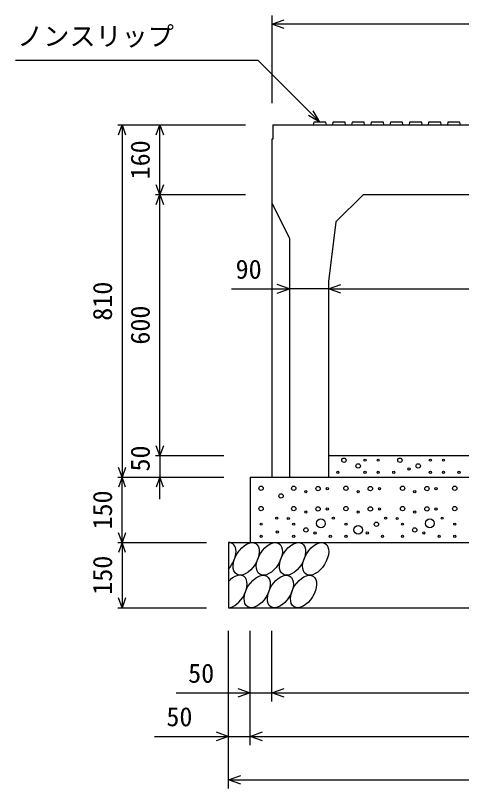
# Model space of a CAD drawing. Units: millimetres, scale not verified. Extents: x -16800 to 16800, y -5940 to 5940.
# Drawn here: x 1281 to 2306, y 1764 to 3541 of the extents above; entities that cross this region are included whole.
import ezdxf
from ezdxf.enums import TextEntityAlignment as Align

# ---------------------------------------------------------------- set-up
doc = ezdxf.new("R2010")
doc.units = ezdxf.units.MM
doc.header["$LTSCALE"] = 20
for name, color, linetype, lineweight in [('0-0_DIM', 7, 'Continuous', 25), ('0-2_HATCH', 6, 'Continuous', 25), ('0-5_OUTLINE', 3, 'Continuous', 25)]:
    doc.layers.add(name, color=color, linetype=linetype, lineweight=lineweight)
doc.styles.add('ＭＳ ゴシック', font='')
doc.styles.get('ＭＳ ゴシック').set_extended_font_data('MS Gothic')

msp = doc.modelspace()

# ---------------------------------------------------------------- linework, layer by layer
at = {"layer": '0-0_DIM'}
for p, q in [((1870, 3541.4), (1870, 3339.66)), ((2930, 3521.4), (1870, 3521.4)), ((1280.9, 3438.37), (1837.79, 3438.37)), ((1980, 3296.16), (1837.79, 3438.37)), ((1980, 3296.16), (1954.02, 3311.16)), ((1980, 3296.16), (1965, 3322.14)), ((1515.8, 3289.66), (1809.13, 3289.66)), ((1525.8, 3289.66), (1525.8, 2479.66)), ((1612.46, 3129.66), (1612.46, 3289.66)), ((1602.46, 3129.66), (1809.13, 3129.66)), ((1612.46, 2529.66), (1612.46, 3129.66)), ((1777.17, 2912.91), (1910, 2912.91)), ((2000, 2912.91), (1910, 2912.91)), ((2000, 2912.91), (2800, 2912.91)), ((1602.46, 2529.66), (1759.13, 2529.66)), ((1612.46, 2529.66), (1612.46, 2479.66)), ((1515.8, 2479.66), (1759.13, 2479.66)), ((1525.8, 2329.66), (1525.8, 2479.66)), ((1612.46, 2429.66), (1612.46, 2479.66)), ((1515.8, 2329.66), (1720, 2329.66)), ((1525.8, 2329.66), (1525.8, 2179.66)), ((1515.8, 2179.66), (1720, 2179.66)), ((1770, 1764.15), (1770, 2126.49)), ((1820, 1864.15), (1820, 2126.49)), ((1870, 1964.15), (1870, 2126.49)), ((1650, 1984.15), (1870, 1984.15)), ((1870, 1984.15), (2930, 1984.15)), ((1600, 1884.15), (1820, 1884.15)), ((1820, 1884.15), (2980, 1884.15)), ((1770, 1784.15), (3030, 1784.15))]:
    msp.add_line(p, q, dxfattribs=at)
for points in [[(1898.23, 3511.14), (1870.04, 3521.4), (1898.23, 3531.66)], [(1517.59, 3267.11), (1525.8, 3289.66), (1534.01, 3267.11)], [(1604.26, 3267.11), (1612.46, 3289.66), (1620.67, 3267.11)], [(1620.67, 3152.21), (1612.46, 3129.66), (1604.26, 3152.21)], [(1604.26, 3107.11), (1612.46, 3129.66), (1620.67, 3107.11)], [(1881.81, 2902.65), (1910, 2912.91), (1881.81, 2923.18)], [(2028.19, 2902.65), (2000, 2912.91), (2028.19, 2923.18)], [(1620.67, 2552.21), (1612.46, 2529.66), (1604.26, 2552.21)], [(1534.01, 2502.21), (1525.8, 2479.66), (1517.59, 2502.21)], [(1534.01, 2457.11), (1525.8, 2479.66), (1517.59, 2457.11)], [(1620.67, 2457.11), (1612.46, 2479.66), (1604.26, 2457.11)], [(1534.01, 2352.21), (1525.8, 2329.66), (1517.59, 2352.21)], [(1534.01, 2307.11), (1525.8, 2329.66), (1517.59, 2307.11)], [(1534.01, 2202.21), (1525.8, 2179.66), (1517.59, 2202.21)], [(1791.81, 1994.41), (1820, 1984.15), (1791.81, 1973.89)], [(1898.19, 1973.89), (1870, 1984.15), (1898.19, 1994.41)], [(1741.81, 1894.41), (1770, 1884.15), (1741.81, 1873.89)], [(1848.19, 1873.89), (1820, 1884.15), (1848.19, 1894.41)], [(1798.19, 1773.89), (1770, 1784.15), (1798.19, 1794.41)]]:
    msp.add_lwpolyline(points, dxfattribs=at)
at = {"layer": '0-2_HATCH'}
for points in [[(1995, 3289.66), (1994, 3296.16), (1966, 3296.16), (1965, 3289.66)], [(2039, 3289.66), (2038, 3296.16), (2010, 3296.16), (2009, 3289.66)], [(2083, 3289.66), (2082, 3296.16), (2054, 3296.16), (2053, 3289.66)], [(2127, 3289.66), (2126, 3296.16), (2098, 3296.16), (2097, 3289.66)], [(2171, 3289.66), (2170, 3296.16), (2142, 3296.16), (2141, 3289.66)], [(2215, 3289.66), (2214, 3296.16), (2186, 3296.16), (2185, 3289.66)], [(2259, 3289.66), (2258, 3296.16), (2230, 3296.16), (2229, 3289.66)], [(2303, 3289.66), (2302, 3296.16), (2274, 3296.16), (2273, 3289.66)]]:
    msp.add_lwpolyline(points, dxfattribs=at)
for centre, radius in [((2035.3, 2518.97), 5), ((2163.88, 2518.97), 5), ((2068.08, 2505.84), 5), ((2083.97, 2518.97), 2.5), ((2113.97, 2518.97), 2.5), ((2205.93, 2505.84), 5), ((2233.97, 2518.97), 2.5), ((2263.97, 2518.97), 2.5), ((2021.28, 2490.96), 2.5), ((2083.97, 2490.96), 2.5), ((2113.97, 2490.96), 2.5), ((2149.86, 2490.96), 2.5), ((2184.9, 2498.84), 2.5), ((2233.97, 2490.96), 2.5), ((2263.97, 2490.96), 2.5), ((2299.86, 2490.96), 2.5), ((1845.17, 2454.51), 5), ((1919.97, 2454.51), 5), ((1976.04, 2453.64), 5), ((1997.07, 2453.64), 2.5), ((2039.97, 2454.51), 5), ((2096.04, 2453.64), 5), ((2117.07, 2453.64), 2.5), ((2169.97, 2454.51), 5), ((2226.04, 2453.64), 5), ((2247.07, 2453.64), 2.5), ((2289.97, 2454.51), 5), ((1890.94, 2436.74), 5), ((1948.01, 2446.64), 2.5), ((2068.01, 2446.64), 2.5), ((2198.01, 2446.64), 2.5), ((1845.17, 2407.71), 5), ((1919.97, 2407.71), 5), ((1948.01, 2399.84), 2.5), ((1976.04, 2406.84), 5), ((1997.07, 2406.84), 2.5), ((2039.97, 2407.71), 5), ((2068.01, 2399.84), 2.5), ((2096.04, 2406.84), 5), ((2117.07, 2406.84), 2.5), ((2169.97, 2407.71), 5), ((2198.01, 2399.84), 2.5), ((2226.04, 2406.84), 5), ((2247.07, 2406.84), 2.5), ((2289.97, 2407.71), 5), ((1881.09, 2385.83), 2.5), ((1907.55, 2384.92), 2.5), ((1982.58, 2373.83), 10), ((2011.09, 2385.83), 2.5), ((2131.09, 2385.83), 2.5), ((2157.55, 2384.92), 2.5), ((2232.58, 2373.83), 10), ((2261.09, 2385.83), 2.5), ((1845.17, 2371.82), 2.5), ((1919.97, 2371.82), 2.5), ((2039.97, 2371.82), 2.5), ((2068.01, 2358.69), 10), ((2110.06, 2371.82), 5), ((2169.97, 2371.82), 2.5), ((2289.97, 2371.82), 2.5), ((1845.17, 2343.81), 2.5), ((1882.36, 2353.88), 2.5), ((1919.97, 2343.81), 2.5), ((1948.01, 2358.69), 5), ((1969.03, 2351.69), 2.5), ((2004.08, 2343.81), 2.5), ((2039.97, 2343.81), 2.5), ((2089.03, 2351.69), 2.5), ((2124.08, 2343.81), 2.5), ((2169.97, 2343.81), 2.5), ((2198.01, 2358.69), 5), ((2219.03, 2351.69), 2.5), ((2254.08, 2343.81), 2.5), ((2289.97, 2343.81), 2.5)]:
    msp.add_circle(centre, radius, dxfattribs=at)
for centre, start_param, end_param in [((1757.64, 2292.14), 4.385593, 6.6745444), ((1782.96, 2217.15), 3.5111464, 7.548991)]:
    msp.add_ellipse(centre, major_axis=(21.81, 35.31), ratio=0.5792, start_param=start_param, end_param=end_param, dxfattribs=at)
for centre in [(1810.84, 2292.14), (1864.05, 2292.14), (1917.26, 2292.14), (1970.47, 2292.14), (1836.16, 2217.15), (1889.37, 2217.15), (1942.58, 2217.15)]:
    msp.add_ellipse(centre, major_axis=(21.81, 35.31), ratio=0.5792, dxfattribs=at)
at = {"layer": '0-5_OUTLINE'}
for p, q in [((1872, 3289.66), (2400, 3289.66)), ((1870, 3256.66), (1870, 2479.66)), ((2017.14, 3066.8), (2080, 3129.66)), ((2080, 3129.66), (2720, 3129.66)), ((1870, 3109.66), (1910, 3029.66)), ((2017.14, 3066.8), (2000, 2929.66)), ((1910, 3029.66), (1910, 2479.66)), ((2000, 2929.66), (2000, 2479.66)), ((2000, 2529.66), (2800, 2529.66)), ((1820, 2479.66), (1820, 2329.66)), ((1820, 2479.66), (2980, 2479.66)), ((1870, 2479.66), (2000, 2479.66)), ((1770, 2329.66), (1770, 2179.66)), ((1770, 2329.66), (3030, 2329.66)), ((1770, 2179.66), (3030, 2179.66))]:
    msp.add_line(p, q, dxfattribs=at)
msp.add_lwpolyline([(1872, 3289.66), (1872, 3256.66), (1870, 3256.66)], dxfattribs=at)

# ---------------------------------------------------------------- texts
at = {"layer": '0-0_DIM', "style": 'ＭＳ ゴシック'}
for s, p in [('ノンスリップ', (1284.75, 3458.55)), ('90', (1786.57, 2922.91)), ('50', (1677.56, 1994.15)), ('50', (1627.56, 1894.15))]:
    msp.add_text(s, height=43.99, dxfattribs=at).set_placement(p, align=Align.BOTTOM_LEFT)
for s, p in [('160', (1602.46, 3164.66)), ('810', (1515.8, 2839.66)), ('600', (1602.46, 2784.66)), ('50', (1602.46, 2492.99)), ('150', (1515.8, 2359.66)), ('150', (1515.8, 2209.66))]:
    msp.add_text(s, height=43.99, rotation=90, dxfattribs=at).set_placement(p, align=Align.BOTTOM_LEFT)

doc.saveas('drawing.dxf')
